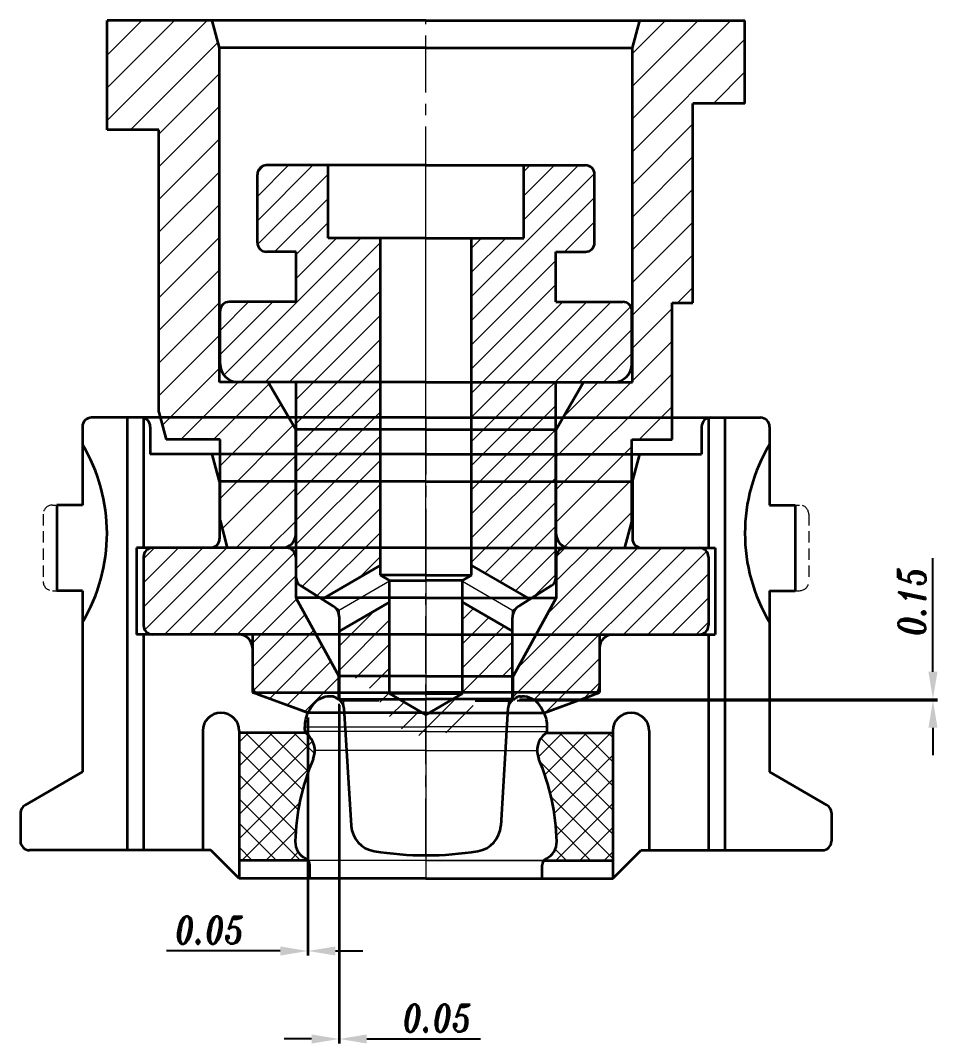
# Model space of a CAD drawing. Extents: x 64 to 663, y 48 to 468.
# Drawn here: x 562.1 to 662.8, y 321.7 to 434 of the extents above; entities that cross this region are included whole.
import ezdxf

# ---------------------------------------------------------------- set-up
doc = ezdxf.new("R2010")
doc.units = 0
doc.header["$LTSCALE"] = 5
doc.header["$MEASUREMENT"] = 0
doc.linetypes.add('CENTER', pattern=[2, 1.25, -0.25, 0.25, -0.25])
doc.linetypes.add('HIDDEN', pattern=[0.375, 0.25, -0.125])
doc.layers.get('0').update_dxf_attribs({"linetype": 'CONTINUOUS', "lineweight": 15})
doc.layers.get('Defpoints').update_dxf_attribs({"linetype": 'CONTINUOUS'})
for name, color, linetype, lineweight in [('1', 1, 'CENTER', 15), ('2', 2, 'HIDDEN', 15), ('3', 3, 'CONTINUOUS', 35), ('8', 251, 'CONTINUOUS', 15)]:
    doc.layers.add(name, color=color, linetype=linetype, lineweight=lineweight)
doc.styles.add('ITALICT', font='ITALICT.shx', dxfattribs={"width": 0.8, "height": 3})
doc.styles.get("Standard").update_dxf_attribs({"font": 'isocp.shx', "height": 3})
doc.dimstyles.get("Standard").update_dxf_attribs({"dimtxt": 0.18, "dimasz": 0.18, "dimexe": 0.18, "dimexo": 0.0625, "dimgap": 0.09, "dimtad": 0, "dimtih": 1, "dimtoh": 1, "dimdec": 4, "dimzin": 0, "dimdsep": 46, "dimtxsty": 'Standard', "dimcen": 0.09, "dimadec": 0, "dimazin": 0, "dimtfac": 1, "dimtdec": 4, "dimtofl": 0, "dimtmove": 0, "dimatfit": 3, "dimfxl": 1, "dimtolj": 1, "dimtzin": 0, "dimarcsym": 0})

# ---------------------------------------------------------------- blocks, each defined once
blk = doc.blocks.new('A$C5F2A7E4B')
at = {"layer": '8'}
h = blk.add_hatch(dxfattribs=at)
h.set_pattern_fill('ANSI37', color=256, scale=15)
h.set_pattern_definition([(45, (-182.008, -331.099), (-1.325825, 1.325825), []), (135, (-182.008, -331.099), (-1.325825, -1.325825), [])])
h.paths.add_polyline_path([(20.5, 16), (13.18, 16, -0.049118), (13.11, 15.93, 0.337147), (12.39, 13.12, -0.093542), (14.35, 4.05, -0.296874), (13.21, 2.19, 0.101353), (12.95, 2), (20.5, 2)])
h.paths.add_polyline_path([(-12.39, 13.12, 0.337147), (-13.11, 15.93, -0.049118), (-13.18, 16), (-20.5, 16), (-20.5, 2), (-12.95, 2, 0.101353), (-13.21, 2.19, -0.296874), (-14.35, 4.05, -0.093542)])
at = {"layer": '1'}
for p in [(0, 50.6), (0, 15.8), (0, 15.2)]:
    blk.add_line(p, (0, 0), dxfattribs=at)
at = {"layer": '2'}
for p, q in [((-41, 41), (-40.5, 41)), ((40.5, 41), (41, 41)), ((-42, 40), (-42, 32.6)), ((42, 40), (42, 32.6)), ((-41, 31.6), (-40.5, 31.6)), ((40.5, 31.6), (41, 31.6))]:
    blk.add_line(p, q, dxfattribs=at)
for centre, start, end in [((-41, 40), 90, 180), ((41, 40), 0, 90), ((-41, 32.6), 180, 270), ((41, 32.6), 270, 0)]:
    blk.add_arc(centre, 1, start, end, dxfattribs=at)
at = {"layer": '3'}
for p, q in [((0, 50.6), (-36.7, 50.6)), ((-32.8, 50.6), (-32.8, 9.3)), ((-31, 50.6), (-31, 36.32)), ((0, 50.6), (36.7, 50.6)), ((31, 50.57), (31, 36.32)), ((32.8, 50.6), (32.8, 3.1)), ((-37.7, 49.6), (-37.7, 41)), ((-30.25, 49.6), (-30.25, 46.6)), ((30.25, 49.6), (30.25, 46.6)), ((37.7, 49.6), (37.7, 41)), ((0, 46.6), (-30.25, 46.6)), ((-22.65, 43.6), (-23.45, 46.6)), ((0, 46.6), (30.25, 46.6)), ((22.65, 43.6), (23.45, 46.6)), ((0, 43.6), (-22.65, 43.6)), ((-22.65, 43.6), (-22.65, 37.3)), ((0, 43.6), (22.65, 43.6)), ((22.65, 43.6), (22.65, 37.3)), ((-40.5, 41), (-40.5, 31.6)), ((-37.7, 41), (-40.5, 41)), ((37.7, 41), (40.5, 41)), ((40.5, 41), (40.5, 31.6)), ((0, 36.32), (-31.75, 36.32)), ((-31.75, 36.32), (-31.75, 26.8)), ((0, 36.32), (31.75, 36.32)), ((31.75, 36.32), (31.75, 26.8)), ((-37.7, 31.6), (-40.5, 31.6)), ((-37.7, 31.6), (-37.7, 11.7)), ((37.7, 31.6), (40.5, 31.6)), ((37.7, 31.6), (37.7, 11.7)), ((-32.8, 26.51), (-32.8, 3.1)), ((0, 26.8), (-31.75, 26.8)), ((-31, 26.8), (-31, 3.1)), ((0, 26.8), (31.75, 26.8)), ((31, 26.8), (31, 3.1)), ((-19.05, 25.3), (-19.05, 20.41)), ((19.05, 25.3), (19.05, 20.41)), ((-12.99, 18.2), (-19.05, 20.41)), ((-19.05, 20.41), (0, 20.41)), ((19.05, 20.41), (0, 20.41)), ((12.99, 18.2), (19.05, 20.41)), ((0, 18.2), (-12.99, 18.2)), ((0, 18.2), (12.99, 18.2)), ((-24.5, 16.2), (-24.5, 3.1)), ((-20.5, 16.2), (-20.5, 0)), ((-13.1, 16), (-20.5, 16)), ((-13.3, 16.32), (-13.3, 16.65)), ((13.18, 16), (20.5, 16)), ((13.3, 16.32), (13.3, 16.65)), ((20.5, 16.2), (20.5, 0)), ((24.5, 16.2), (24.5, 3.1)), ((-37.7, 11.7), (-44, 8.06)), ((37.7, 11.7), (44, 8.06)), ((-44.5, 7.2), (-44.5, 4.1)), ((44.5, 7.2), (44.5, 4.1)), ((-23.6, 3.1), (-43.5, 3.1)), ((-20.5, 0), (-23.6, 3.1)), ((20.5, 0), (23.6, 3.1)), ((23.6, 3.1), (43.5, 3.1)), ((-12.95, 2), (-20.5, 2)), ((-12.75, 0), (-12.75, 1.47)), ((12.75, 0), (12.75, 1.47)), ((12.95, 2), (20.5, 2)), ((0, 0), (-20.5, 0)), ((0, 0), (20.5, 0))]:
    blk.add_line(p, q, dxfattribs=at)
for centre, radius, start, end in [((-36.7, 49.6), 1, 90, 180), ((-31.25, 49.6), 1, 0, 90), ((31.25, 49.6), 1, 90, 180), ((36.7, 49.6), 1, 0, 90), ((-54, 37.9), 19, 329.081, 30.919), ((54, 37.9), 19, 149.081, 210.919), ((-23.65, 37.32), 1, 270, 0), ((23.65, 37.32), 1, 180, 270), ((-20.55, 25.3), 1.5, 0, 90), ((20.55, 25.3), 1.5, 90, 180), ((-22.5, 16.2), 2, 0, 180), ((-9.3, 16.65), 4, 157.201, 180), ((9.3, 16.65), 4, 0, 22.799), ((22.5, 16.2), 2, 0, 180), ((-12.8, 16.32), 0.5, 180, 231.6335), ((-14.6, 14.05), 2.4, 337.1079, 51.6335), ((14.6, 14.05), 2.4, 128.3665, 202.8921), ((12.8, 16.32), 0.5, 308.3665, 0), ((10.64, 3.39), 25, 157.1079, 178.4839), ((-10.64, 3.39), 25, 1.5161, 22.8921), ((-43.5, 7.2), 1, 120, 180), ((43.5, 7.2), 1, 0, 60), ((-43.5, 4.1), 1, 180, 270), ((-12.35, 4), 2, 178.4839, 244.6231), ((12.35, 4), 2, 295.3769, 1.5161), ((43.5, 4.1), 1, 270, 0), ((-13.55, 1.47), 0.8, 0, 64.6231), ((13.55, 1.47), 0.8, 115.3769, 180)]:
    blk.add_arc(centre, radius, start, end, dxfattribs=at)
at = {"layer": '8'}
for p, q in [((-13.3, 16.65), (0, 16.65)), ((0, 16.15), (-13.27, 16.15)), ((13.3, 16.65), (0, 16.65)), ((0, 16.15), (13.27, 16.15)), ((0, 14.05), (-12.2, 14.05)), ((0, 14.05), (12.2, 14.05)), ((12.95, 2), (-12.95, 2)), ((0, 2), (12.95, 2))]:
    blk.add_line(p, q, dxfattribs=at)
blk = doc.blocks.new('A$C675E1188')
at = {"layer": '8'}
h = blk.add_hatch(dxfattribs=at)
h.set_pattern_fill('ANSI31', color=4, scale=0.8)
h.set_pattern_definition([(45, (-827.2272, -226.0554), (-1.796051, 1.796051), [])])
h.paths.add_polyline_path([(-17.3, -18.2), (-14.3, -13), (-14.3, -1.5, 0.414214), (-15.8, 0), (-21.8, 0), (-22.6, -2.99), (-22.6, -11.9), (-27, -11.9), (-27, -26.9), (-29.3, -26.9), (-29.3, -48.8), (-35, -48.8), (-35, -57.9), (-23.45, -57.9), (-22.65, -54.9), (-22.65, -18.2)])
h.paths.add_polyline_path([(29.3, -14.89), (28.5, -11.9), (22.6, -11.9), (22.6, -2.99), (21.8, 0), (15.8, 0, 0.414214), (14.3, -1.5), (14.3, -13), (17.3, -18.2), (22.65, -18.2), (22.65, -54.9), (23.45, -57.9), (35, -57.9), (35, -45.9), (29.3, -45.9)])
at = {"layer": '1', "color": 4}
blk.add_line((0, 0), (0, -57.9), dxfattribs=at)
at = {"layer": '3', "color": 4}
for p, q in [((0, 0), (-21.8, 0)), ((0, 0), (21.8, 0)), ((-22.6, -2.99), (-21.8, 0)), ((22.6, -2.99), (21.8, 0)), ((-14.3, -1.5), (-14.3, -13)), ((14.3, -1.5), (14.3, -13)), ((-22.6, -2.99), (-22.6, -11.9)), ((22.6, -2.99), (22.6, -11.9)), ((-22.6, -11.9), (-27, -11.9)), ((-27, -11.9), (-27, -26.9)), ((22.6, -11.9), (28.5, -11.9)), ((29.3, -14.89), (28.5, -11.9)), ((-17.3, -18.2), (-14.3, -13)), ((0, -13), (-14.3, -13)), ((0, -13), (14.3, -13)), ((17.3, -18.2), (14.3, -13)), ((29.3, -14.89), (29.3, -45.9)), ((0, -18.2), (-22.65, -18.2)), ((-22.65, -18.2), (-22.65, -54.9)), ((0, -18.2), (22.65, -18.2)), ((22.65, -18.2), (22.65, -54.9)), ((22.65, -19.2), (22.65, -54.9)), ((-27, -26.9), (-29.3, -26.9)), ((-29.3, -26.9), (-29.3, -48.8)), ((29.3, -45.9), (35, -45.9)), ((35, -45.9), (35, -57.9)), ((-35, -48.8), (-35, -57.9)), ((-35, -48.8), (-29.3, -48.8)), ((-22.65, -54.9), (-23.45, -57.9)), ((0, -54.9), (-22.65, -54.9)), ((0, -54.9), (22.65, -54.9)), ((22.65, -54.9), (23.45, -57.9)), ((0, -57.9), (-35, -57.9)), ((0, -57.9), (35, -57.9))]:
    blk.add_line(p, q, dxfattribs=at)
for centre, start, end in [((-15.8, -1.5), 0, 90), ((15.8, -1.5), 90, 180)]:
    blk.add_arc(centre, 1.5, start, end, dxfattribs=at)
blk = doc.blocks.new('A$C652A724C')
at = {"layer": '8'}
h = blk.add_hatch(dxfattribs=at)
h.set_pattern_fill('ANSI31', color=2, scale=15)
h.set_pattern_definition([(45, (-158.0138, -255.2749), (-1.325825, 1.325825), [])])
h.paths.add_polyline_path([(-14.3, 17.1, 0.414214), (-15.3, 18.1), (-30, 18.1, 0.414214), (-31, 17.1), (-31, 9.6, 0.414214), (-30, 8.6), (-19.04, 8.6), (-19.04, 2.92, 0.315299), (-18.38, 1.98), (-12.94, 0, -0.059518), (-12.47, 0.83, -0.234874), (-10.56, 1.8), (-10.56, 1.8), (-10.37, 1.8, -0.227735), (-9.75, 1.5), (-9.55, 1.5), (-9.55, 4), (-14.3, 12.6)])
h.paths.add_polyline_path([(31, 17.1, 0.414214), (30, 18.1), (15.3, 18.1, 0.414214), (14.3, 17.1), (14.3, 12.6), (9.55, 4), (9.55, 3.46, -0.637682), (13.86, 1.45, -0.122479), (13.55, 0.23), (18.38, 1.98, 0.315299), (19.04, 2.92), (19.04, 8.6), (30, 8.6, 0.414214), (31, 9.6)])
h.paths.add_polyline_path([(9.55, 3.46), (9.55, 1.5), (9.75, 1.5, -0.227735), (10.37, 1.8), (10.53, 1.8, -0.238125), (12.47, 0.83, -0.059518), (12.93, 0), (13.55, 0.23, 0.122479), (13.86, 1.45, 0.637682)])
at = {"layer": '1', "color": 2}
for p, q in [((0, 17.9), (0, 0)), ((0, 1.5), (0, 0.6)), ((0, 1.5), (0, 0.6)), ((0, 1.5), (0, 0.6)), ((0, 0), (0, 1.5))]:
    blk.add_line(p, q, dxfattribs=at)
at = {"layer": '3', "color": 2}
for p, q in [((0, 18.1), (-30, 18.1)), ((0, 18.1), (30, 18.1)), ((-31, 17.1), (-31, 9.6)), ((-14.3, 17.1), (-14.3, 12.6)), ((14.3, 17.1), (14.3, 12.6)), ((31, 17.1), (31, 9.6)), ((0, 12.6), (-14.3, 12.6)), ((-14.3, 12.6), (-9.55, 4)), ((0, 12.6), (14.3, 12.6)), ((14.3, 12.6), (9.55, 4)), ((-19.04, 8.6), (-30, 8.6)), ((-19.04, 8.6), (-19.04, 2.92)), ((19.04, 8.6), (19.04, 2.92)), ((19.04, 8.6), (30, 8.6)), ((0, 4), (-9.55, 4)), ((-9.55, 1.5), (-9.55, 4)), ((0, 4), (9.55, 4)), ((9.55, 1.5), (9.55, 4)), ((-12.94, 0), (-18.38, 1.98)), ((-10.37, 1.8), (-10.53, 1.8)), ((-9.55, 1.5), (-9.75, 1.5)), ((-9.55, 1.5), (0, 1.5)), ((9.55, 1.5), (0, 1.5)), ((9.55, 1.5), (9.75, 1.5)), ((10.37, 1.8), (10.53, 1.8)), ((12.93, 0), (18.38, 1.98)), ((0, 0), (-12.94, 0)), ((0, 0), (12.93, 0))]:
    blk.add_line(p, q, dxfattribs=at)
for centre, radius, start, end in [((-30, 17.1), 1, 90, 180), ((-15.3, 17.1), 1, 0, 90), ((15.3, 17.1), 1, 90, 180), ((30, 17.1), 1, 0, 90), ((-30, 9.6), 1, 180, 270), ((30, 9.6), 1, 270, 0), ((-18.04, 2.92), 1, 180, 250), ((18.04, 2.92), 1, 290, 0), ((-10.53, -0.6), 2.4, 90, 143.5764), ((-10.37, 1), 0.8, 38.6822, 90), ((10.37, 1), 0.8, 90, 141.3178), ((10.53, -0.6), 2.4, 36.4236, 90), ((-9.25, -1.55), 4, 143.5764, 157.201), ((9.25, -1.55), 4, 22.799, 36.4236)]:
    blk.add_arc(centre, radius, start, end, dxfattribs=at)
blk = doc.blocks.new('A$C225F2BD5')
at = {"layer": '8'}
h = blk.add_hatch(dxfattribs=at)
h.set_pattern_fill('ANSI31', color=1, scale=15)
h.set_pattern_definition([(45, (-121.453, -197.3068), (-1.325825, 1.325825), [])])
h.paths.add_polyline_path([(-5, 20.13), (-11.41, 23.83), (-13.78, 22.33, 0.257335), (-14.25, 21.49), (-14.25, 0), (-20.6, 0, 0.414214), (-22.6, -2), (-22.6, -7.8, 0.414214), (-21.6, -8.8), (-14.25, -8.8), (-14.25, -14.3), (-17.5, -14.3, 0.414214), (-18.5, -15.3), (-18.5, -22.8, 0.414214), (-17.5, -23.8), (-10.75, -23.8), (-10.75, -15.8), (-5, -15.8)])
edge = h.paths.add_edge_path()
edge.add_line((-4, 34.2), (0, 36.51))
edge.add_line((0, 36.51), (0, 38.87))
edge.add_spline(control_points=[(0, 38.87), (-1.65, 38.9), (-4.18, 37.94), (-5.14, 35.64), (-5.4, 34.95)], knot_values=[6.538348, 6.538348, 6.538348, 6.538348, 11.084324, 13.087692, 13.087692, 13.087692, 13.087692], degree=3, periodic=0)
edge.add_spline(control_points=[(-5.4, 34.95), (-5.83, 33.84), (-6.47, 31.92), (-8.52, 32.12), (-9.5, 32.3)], knot_values=[0.690406, 0.690406, 0.690406, 0.690406, 3.910246, 6.538348, 6.538348, 6.538348, 6.538348], degree=3, periodic=0)
edge.add_line((-9.5, 32.3), (-9.5, 27.35))
edge.add_line((-9.5, 27.35), (-4, 24.17))
edge.add_line((-4, 24.17), (-4, 34.2))
edge = h.paths.add_edge_path()
edge.add_spline(control_points=[(9.5, 32.07), (8.56, 32.19), (6.8, 32.64), (5.71, 34.14), (5.18, 34.95)], knot_values=[19.706209, 19.706209, 19.706209, 19.706209, 22.438139, 25.250909, 25.250909, 25.250909, 25.250909], degree=3, periodic=0)
edge.add_spline(control_points=[(5.18, 34.95), (4.37, 36.18), (3.2, 38.27), (0.86, 38.85), (0, 38.87)], knot_values=[13.087692, 13.087692, 13.087692, 13.087692, 17.330522, 19.706209, 19.706209, 19.706209, 19.706209], degree=3, periodic=0)
edge.add_line((0, 38.87), (0, 36.51))
edge.add_line((0, 36.51), (4, 34.2))
edge.add_line((4, 34.2), (4, 24.17))
edge.add_line((4, 24.17), (9.5, 27.35))
edge.add_line((9.5, 27.35), (9.5, 32.07))
h.paths.add_polyline_path([(14.25, 21.49, 0.257335), (13.78, 22.33), (11.41, 23.83), (5, 20.13), (5, -15.8), (10.75, -15.8), (10.75, -23.8), (17.5, -23.8, 0.414214), (18.5, -22.8), (18.5, -15.3, 0.414214), (17.5, -14.3), (14.25, -14.3), (14.25, -8.8), (21.6, -8.8, 0.414214), (22.6, -7.8), (22.6, -2, 0.414214), (20.6, 0), (14.25, 0)])
at = {"layer": '1', "color": 1}
for p, q in [((0, 51.95), (0, -23.8)), ((-4, 21.86), (-9.68, 25.14)), ((4, 21.86), (9.68, 25.14))]:
    blk.add_line(p, q, dxfattribs=at)
at = {"layer": '2', "color": 1}
for p, q in [((-9.05, 34.95), (-9, 35.76)), ((9.05, 34.95), (9, 35.76)), ((-9.5, 25.86), (-9.5, 25.04)), ((9.5, 25.86), (9.5, 25.04)), ((-9.5, 25.04), (-10.2, 24.6)), ((9.5, 25.04), (10.2, 24.6)), ((-13.78, 22.33), (-14.25, 22.04)), ((-14.25, 22.04), (-14.25, 21.49)), ((13.78, 22.33), (14.25, 22.04)), ((14.25, 22.04), (14.25, 21.49))]:
    blk.add_line(p, q, dxfattribs=at)
at = {"layer": '3', "color": 1}
for p, q in [((-9, 35.76), (-8.21, 48.71)), ((9, 35.76), (8.21, 48.71)), ((0, 36.51), (-4, 34.2)), ((0, 36.51), (4, 34.2)), ((-5.4, 34.95), (-9.5, 34.95)), ((-9.5, 34.95), (-9.5, 25.86)), ((5.18, 34.95), (9.5, 34.95)), ((9.5, 34.95), (9.5, 25.86)), ((0, 34.2), (-4, 34.2)), ((-4, 34.2), (-4, 21.78)), ((0, 34.2), (4, 34.2)), ((4, 34.2), (4, 21.78)), ((-4, 24.17), (-9.5, 27.35)), ((4, 24.17), (9.5, 27.35)), ((-10.2, 24.6), (-13.78, 22.33)), ((-5.01, 20.14), (-11.41, 23.83)), ((5.01, 20.14), (11.41, 23.83)), ((10.2, 24.6), (13.78, 22.33)), ((-14.25, 21.49), (-14.25, 0)), ((-5, 21.2), (-4, 21.78)), ((-4, 21.78), (0, 21.78)), ((4, 21.78), (0, 21.78)), ((5, 21.2), (4, 21.78)), ((14.25, 21.49), (14.25, 0)), ((0, 21.2), (-5, 21.2)), ((-5, 21.2), (-5, -15.8)), ((0, 21.2), (5, 21.2)), ((5, 21.2), (5, -15.8)), ((-14.25, 0), (-20.6, 0)), ((14.25, 0), (20.6, 0)), ((-22.6, -2), (-22.6, -7.8)), ((22.6, -2), (22.6, -7.8)), ((-14.25, -8.8), (-21.6, -8.8)), ((-14.25, -8.8), (-14.25, -14.3)), ((14.25, -8.8), (14.25, -14.3)), ((14.25, -8.8), (21.6, -8.8)), ((-14.25, -14.3), (-17.5, -14.3)), ((14.25, -14.3), (17.5, -14.3)), ((-18.5, -15.3), (-18.5, -22.8)), ((18.5, -15.3), (18.5, -22.8)), ((0, -15.8), (-10.75, -15.8)), ((-10.75, -15.8), (-10.75, -23.8)), ((0, -15.8), (10.75, -15.8)), ((10.75, -15.8), (10.75, -23.8)), ((0, -23.8), (-17.5, -23.8)), ((0, -23.8), (17.5, -23.8))]:
    blk.add_line(p, q, dxfattribs=at)
for centre, radius, start, end in [((0, 16.95), 35, 90, 99.3779), ((0, 16.95), 35, 80.6221, 90), ((-5.21, 48.52), 3, 99.3779, 176.5), ((5.21, 48.52), 3, 3.5, 80.6221), ((-10, 35.82), 1, 299.9246, 356.5), ((10, 35.82), 1, 183.5, 240.0754), ((-11, 25.86), 1.5, 302.2756, 0), ((11, 25.86), 1.5, 180, 237.7244), ((-13.25, 21.49), 1, 122.2756, 180), ((13.25, 21.49), 1, 0, 57.7244), ((-20.6, -2), 2, 90, 180), ((20.6, -2), 2, 0, 90), ((-21.6, -7.8), 1, 180, 270), ((21.6, -7.8), 1, 270, 0), ((-17.5, -15.3), 1, 90, 180), ((17.5, -15.3), 1, 0, 90), ((-17.5, -22.8), 1, 180, 270), ((17.5, -22.8), 1, 270, 0)]:
    blk.add_arc(centre, radius, start, end, dxfattribs=at)
blk = doc.blocks.new('*D131')
at = {"color": 0, "lineweight": -2, "transparency": 16777216}
for p, q in [((593.63, 357.54), (593.63, 331.39)), ((593.68, 357.54), (593.68, 331.39)), ((590.63, 331.89), (578.14, 331.89)), ((593.68, 331.89), (593.63, 331.89)), ((596.68, 331.89), (599.68, 331.89))]:
    blk.add_line(p, q, dxfattribs=at)
at = {"color": 0, "transparency": 16777216}
for points in [[(590.63, 332.39), (590.63, 331.39), (593.63, 331.89)], [(596.68, 332.39), (596.68, 331.39), (593.68, 331.89)]]:
    blk.add_solid(points, dxfattribs=at)
at = {"layer": 'Defpoints', "color": 0, "transparency": 16777216}
for p in [(593.63, 358.04), (593.68, 358.04), (593.68, 331.89)]:
    blk.add_point(p, dxfattribs=at)
at = {"color": 0, "transparency": 16777216, "insert": (582.89, 334.19), "char_height": 3, "attachment_point": 5, "style": 'ITALICT'}
blk.add_mtext('\\A1;0.05', dxfattribs=at)
blk = doc.blocks.new('*D132')
at = {"color": 0, "lineweight": -2, "transparency": 16777216}
for p, q in [((597.07, 359.04), (597.07, 321.73)), ((597.12, 358.89), (597.12, 321.73)), ((594.07, 322.23), (591.07, 322.23)), ((597.07, 322.23), (597.12, 322.23)), ((600.12, 322.23), (612.6, 322.23))]:
    blk.add_line(p, q, dxfattribs=at)
at = {"color": 0, "transparency": 16777216}
for points in [[(594.07, 322.73), (594.07, 321.73), (597.07, 322.23)], [(600.12, 322.73), (600.12, 321.73), (597.12, 322.23)]]:
    blk.add_solid(points, dxfattribs=at)
at = {"layer": 'Defpoints', "color": 0, "transparency": 16777216}
for p in [(597.07, 359.54), (597.12, 359.39), (597.12, 322.23)]:
    blk.add_point(p, dxfattribs=at)
at = {"color": 0, "transparency": 16777216, "insert": (607.86, 324.53), "char_height": 3, "attachment_point": 5, "style": 'ITALICT'}
blk.add_mtext('\\A1;0.05', dxfattribs=at)
blk = doc.blocks.new('*D133')
at = {"color": 0, "lineweight": -2, "transparency": 16777216}
for p, q in [((662.25, 362.54), (662.25, 375.03)), ((616.87, 359.54), (662.75, 359.54)), ((662.25, 359.39), (662.25, 359.54)), ((616.62, 359.39), (662.75, 359.39)), ((662.25, 356.39), (662.25, 353.39))]:
    blk.add_line(p, q, dxfattribs=at)
at = {"color": 0, "transparency": 16777216}
for points in [[(661.75, 362.54), (662.75, 362.54), (662.25, 359.54)], [(661.75, 356.39), (662.75, 356.39), (662.25, 359.39)]]:
    blk.add_solid(points, dxfattribs=at)
at = {"layer": 'Defpoints', "color": 0, "transparency": 16777216}
for p in [(616.37, 359.54), (662.25, 359.54), (616.12, 359.39)]:
    blk.add_point(p, dxfattribs=at)
at = {"color": 0, "transparency": 16777216, "insert": (659.95, 370.29), "char_height": 3, "attachment_point": 5, "rotation": 90, "style": 'ITALICT'}
blk.add_mtext('\\A1;0.15', dxfattribs=at)

msp = doc.modelspace()

# ---------------------------------------------------------------- block references
at = {"rotation": 180}
msp.add_blockref('A$C675E1188', (606.617, 376.142), dxfattribs=at)
at = {"layer": '3', "rotation": 180}
msp.add_blockref('A$C225F2BD5', (606.617, 394.342), dxfattribs=at)
at = {"layer": '3'}
for name, p in [('A$C5F2A7E4B', (606.617, 339.842)), ('A$C652A724C', (606.617, 358.042))]:
    msp.add_blockref(name, p, dxfattribs=at)

# ---------------------------------------------------------------- dimensions: what is measured, and where the dimension line sits
dim = msp.add_linear_dim(base=(662.253, 359.542), p1=(616.117, 359.392), p2=(616.367, 359.542), angle=90, dimstyle='Standard', override={"dimtxt": 3, "dimasz": 3, "dimexe": 0.5, "dimexo": 0.5, "dimgap": 0.8, "dimtad": 1, "dimtih": 0, "dimtoh": 0, "dimdec": 2, "dimzin": 8, "dimtxsty": 'ITALICT', "dimcen": 0, "dimaunit": 1, "dimtdec": 2, "dimtofl": 1, "dimtvp": 13.888889, "dimtzin": 8})
dim.commit()
dim.dimension.update_dxf_attribs({"geometry": '*D133', "text_midpoint": (659.953, 370.285)})
dim = msp.add_linear_dim(base=(597.117, 322.23), p1=(597.067, 359.542), p2=(597.117, 359.392), dimstyle='Standard', override={"dimtxt": 3, "dimasz": 3, "dimexe": 0.5, "dimexo": 0.5, "dimgap": 0.8, "dimtad": 1, "dimtih": 0, "dimtoh": 0, "dimdec": 2, "dimzin": 8, "dimtxsty": 'ITALICT', "dimcen": 0, "dimaunit": 1, "dimtdec": 2, "dimtofl": 1, "dimtvp": 13.888889, "dimtzin": 8})
dim.commit()
dim.dimension.update_dxf_attribs({"geometry": '*D132', "text_midpoint": (607.86, 324.53)})
dim = msp.add_linear_dim(base=(593.682, 331.895), p1=(593.63, 358.042), p2=(593.682, 358.042), dimstyle='Standard', override={"dimtxt": 3, "dimasz": 3, "dimexe": 0.5, "dimexo": 0.5, "dimgap": 0.8, "dimtad": 1, "dimtih": 0, "dimtoh": 0, "dimdec": 2, "dimzin": 8, "dimtxsty": 'ITALICT', "dimcen": 0, "dimaunit": 1, "dimtdec": 2, "dimtofl": 1, "dimtvp": 13.888889, "dimtzin": 8})
dim.commit()
dim.dimension.update_dxf_attribs({"geometry": '*D131', "text_midpoint": (582.887, 331.895), "dimtype": 160})

doc.saveas('drawing.dxf')
